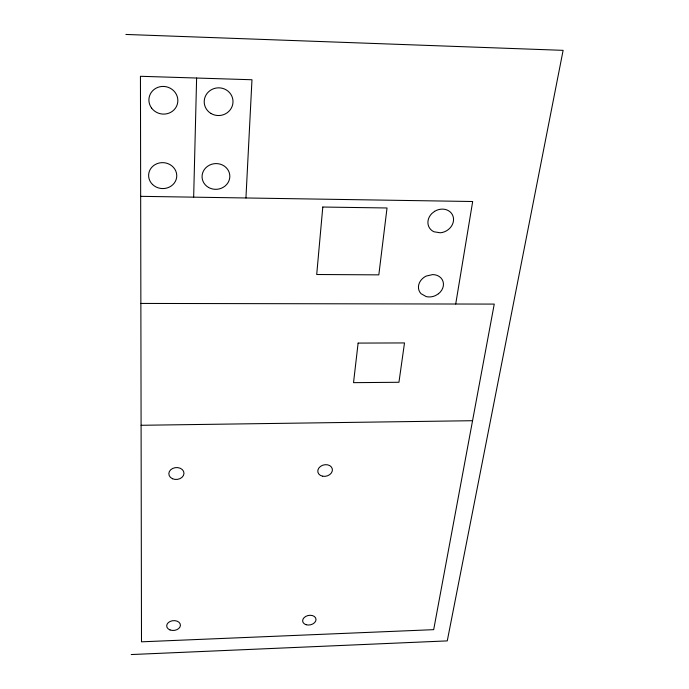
<?xml version="1.0" encoding="UTF-8"?>
<svg xmlns="http://www.w3.org/2000/svg" width="689" height="689" viewBox="0 0 689 689"><rect width="100%" height="100%" fill="white"/><g stroke="black" fill="none" stroke-linecap="round" stroke-linejoin="round"><path stroke-width="1.03" d="M193.661 197.157L196.615 78.038M245.939 197.976L251.976 79.752L140.444 76.29L141.495 641.821L433.682 629.66L494.246 304.09L140.866 303.436M455.713 304.021L472.68 201.515L140.668 196.331M131.211 654.55L447.264 640.891L563.12 50.349L125.88 34.45M141.09 425.285L472.551 420.712M322.796 207.036L316.707 274.506L378.821 274.859L387.029 207.975L322.796 207.036M358.116 343.088L353.526 382.662L398.948 382.274L404.503 342.933L358.116 343.088M434.638 211.325L431.908 213.452A13.237 11.412 -29.1 0 0 434.01 231.788L440.34 232.787A13.237 11.412 -29.1 0 0 453.216 216.82A13.237 11.412 -29.1 0 0 434.638 211.325M438.497 293.738L435.672 295.495A12.85 10.809 -24.6 0 1 426.147 296.571L421.031 293.686A12.85 10.809 -24.6 0 1 426.19 276.065L432.658 274.584A12.85 10.809 -24.6 0 1 443.061 281.56A12.85 10.809 -24.6 0 1 438.497 293.738M170.028 629.935A6.881 4.901 -5.7 0 0 180.423 625.293A6.881 4.901 -5.7 0 0 170.217 621.418A6.881 4.901 -5.7 0 0 170.028 629.935M172.491 478.734A7.588 5.951 -4.7 0 0 183.98 473.377A7.588 5.951 -4.7 0 0 172.732 468.417A7.588 5.951 -4.7 0 0 172.491 478.734M208.526 187.434A13.892 12.867 -5 0 0 229.816 176.797A13.892 12.867 -5 0 0 209.482 165.145A13.892 12.867 -5 0 0 208.526 187.434M151.58 108.061A14.512 13.814 12.4 0 0 176.539 106.287A14.512 13.814 12.4 0 0 162.01 86.461A14.512 13.814 12.4 0 0 151.58 108.061M152.596 184.54A14.081 12.962 4 0 0 176.229 179.286A14.081 12.962 4 0 0 159.237 163A14.081 12.962 4 0 0 152.596 184.54M210.903 113.427A14.4 13.849 -3.8 0 0 232.994 102.179A14.4 13.849 -3.8 0 0 211.919 89.449A14.4 13.849 -3.8 0 0 210.903 113.427M306.157 624.725A6.752 4.797 -11.1 0 0 316.01 619.368A6.752 4.797 -11.1 0 0 305.804 616.379A6.752 4.797 -11.1 0 0 306.157 624.725M322.59 476.211A7.39 5.762 -13 0 0 332.305 468.882A7.39 5.762 -13 0 0 320.394 466.47A7.39 5.762 -13 0 0 322.59 476.211"/></g></svg>
